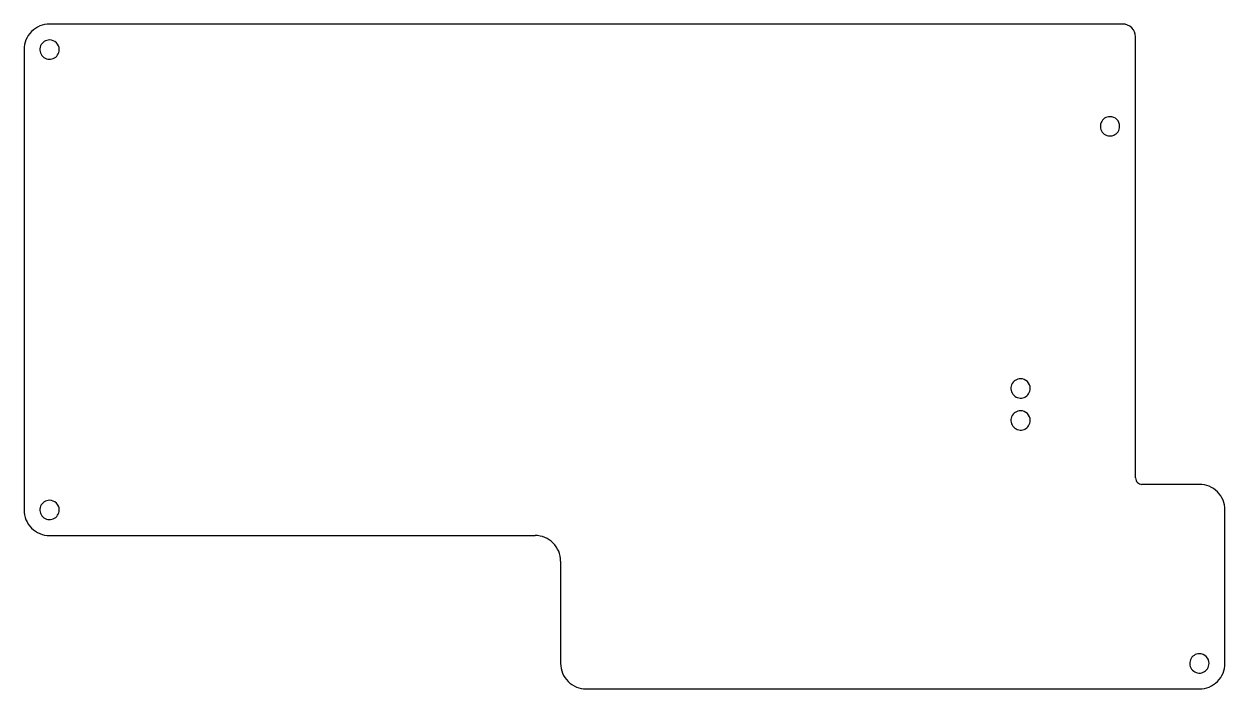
# Model space of a CAD drawing. Header units: millimetres. Extents: x 0 to 149, y 0 to 83.
import ezdxf

# ---------------------------------------------------------------- set-up
doc = ezdxf.new("R2010")
doc.units = ezdxf.units.MM
doc.layers.get('0').update_dxf_attribs({"linetype": 'CONTINUOUS'})

msp = doc.modelspace()

# ---------------------------------------------------------------- linework, layer by layer
at = {"color": 7}
for p, q in [((136.600003, 82.624997), (3.25, 82.624997)), ((3.25, 80.649995), (3.25, 80.649995)), ((138.187503, 26.268796), (138.187503, 81.037497)), ((0.075, 79.449997), (0.075, 22.299996)), ((135.012503, 71.124998), (135.012503, 71.124998)), ((123.900003, 38.581299), (123.900003, 38.581299)), ((123.900003, 34.612496), (123.900003, 34.612496)), ((146.125004, 25.474996), (138.981303, 25.474996)), ((3.25, 23.499993), (3.25, 23.499993)), ((149.300004, 3.249995), (149.300004, 22.299996)), ((3.25, 19.124995), (63.575002, 19.124995)), ((66.750002, 15.949995), (66.750002, 3.249995)), ((146.124994, 4.449995), (146.124994, 4.449995)), ((69.925002, 0.074995), (146.125004, 0.074995))]:
    msp.add_line(p, q, dxfattribs=at)
for points in [[(3.25, 82.624997), (2.407938, 82.624997), (1.600364, 82.290489), (1.004936, 81.695061)], [(137.722535, 82.160029), (137.424821, 82.457743), (137.021034, 82.624997), (136.600003, 82.624997)], [(138.187503, 81.037497), (138.187503, 81.458528), (138.020249, 81.862315), (137.722535, 82.160029)], [(1.004936, 81.695061), (0.409508, 81.099633), (0.075, 80.292059), (0.075, 79.449997)], [(3.25, 80.649995), (2.764645, 80.649995), (2.327082, 80.357624), (2.141345, 79.909215)], [(4.45, 79.449995), (4.45, 80.112737), (3.912742, 80.649995), (3.25, 80.649995)], [(2.141345, 79.909215), (1.955607, 79.460806), (2.058274, 78.944664), (2.401472, 78.601467)], [(3.70922, 78.341339), (4.157629, 78.527077), (4.45, 78.96464), (4.45, 79.449995)], [(2.401472, 78.601467), (2.74467, 78.258269), (3.260811, 78.155602), (3.70922, 78.341339)], [(133.903848, 70.384218), (133.718111, 69.935809), (133.820778, 69.419667), (134.163975, 69.07647)], [(135.012503, 71.124998), (134.527149, 71.124998), (134.089585, 70.832627), (133.903848, 70.384218)], [(135.861031, 70.773526), (135.635988, 70.99857), (135.330763, 71.124998), (135.012503, 71.124998)], [(136.212503, 69.924998), (136.212503, 70.243257), (136.086075, 70.548482), (135.861031, 70.773526)], [(134.163975, 69.07647), (134.507173, 68.733272), (135.023314, 68.630605), (135.471723, 68.816342)], [(135.471723, 68.816342), (135.920133, 69.002079), (136.212503, 69.439643), (136.212503, 69.924998)], [(122.791348, 37.840519), (122.60561, 37.39211), (122.708277, 36.875968), (123.051475, 36.532771)], [(123.900003, 38.581299), (123.414648, 38.581299), (122.977085, 38.288928), (122.791348, 37.840519)], [(125.100003, 37.381299), (125.100003, 38.044041), (124.562745, 38.581299), (123.900003, 38.581299)], [(124.359223, 36.272643), (124.807632, 36.458381), (125.100003, 36.895944), (125.100003, 37.381299)], [(123.051475, 36.532771), (123.394672, 36.189573), (123.910814, 36.086906), (124.359223, 36.272643)], [(123.900003, 34.612496), (123.414648, 34.612496), (122.977085, 34.320125), (122.791348, 33.871716)], [(125.100003, 33.412496), (125.100003, 34.075238), (124.562745, 34.612496), (123.900003, 34.612496)], [(122.791348, 33.871716), (122.60561, 33.423307), (122.708277, 32.907165), (123.051475, 32.563968)], [(124.359223, 32.30384), (124.807632, 32.489578), (125.100003, 32.927141), (125.100003, 33.412496)], [(123.051475, 32.563968), (123.394672, 32.22077), (123.910814, 32.118103), (124.359223, 32.30384)], [(138.187503, 26.268796), (138.187503, 26.058267), (138.271136, 25.856361), (138.420002, 25.707494)], [(138.420002, 25.707494), (138.568868, 25.558628), (138.770775, 25.474996), (138.981303, 25.474996)], [(148.370068, 24.54506), (147.77464, 25.140488), (146.967066, 25.474996), (146.125004, 25.474996)], [(149.300004, 22.299996), (149.300004, 23.142058), (148.965496, 23.949632), (148.370068, 24.54506)], [(2.141345, 22.759213), (1.955607, 22.310803), (2.058274, 21.794662), (2.401472, 21.451464)], [(3.25, 23.499993), (2.764645, 23.499993), (2.327082, 23.207622), (2.141345, 22.759213)], [(4.45, 22.299993), (4.45, 22.962734), (3.912742, 23.499993), (3.25, 23.499993)], [(0.075, 22.299996), (0.075, 21.457933), (0.409508, 20.650359), (1.004936, 20.054931)], [(2.401472, 21.451464), (2.74467, 21.108267), (3.260811, 21.0056), (3.70922, 21.191337)], [(3.70922, 21.191337), (4.157629, 21.377074), (4.45, 21.814638), (4.45, 22.299993)], [(1.004936, 20.054931), (1.600364, 19.459503), (2.407938, 19.124995), (3.25, 19.124995)], [(65.820066, 18.195059), (65.224638, 18.790487), (64.417064, 19.124995), (63.575002, 19.124995)], [(66.750002, 15.949995), (66.750002, 16.792058), (66.415494, 17.599631), (65.820066, 18.195059)], [(66.750002, 3.249995), (66.750002, 2.407933), (67.08451, 1.600359), (67.679938, 1.004931)], [(145.016338, 3.709215), (144.830601, 3.260806), (144.933268, 2.744665), (145.276465, 2.401467)], [(146.124994, 4.449995), (145.639639, 4.449995), (145.202075, 4.157624), (145.016338, 3.709215)], [(146.973522, 4.098523), (146.748478, 4.323567), (146.443253, 4.449995), (146.124994, 4.449995)], [(146.584214, 2.14134), (147.032623, 2.327077), (147.324994, 2.76464), (147.324994, 3.249995)], [(147.324994, 3.249995), (147.324994, 3.568255), (147.198565, 3.87348), (146.973522, 4.098523)], [(148.370068, 1.004931), (148.965496, 1.600359), (149.300004, 2.407933), (149.300004, 3.249995)], [(145.276465, 2.401467), (145.619663, 2.058269), (146.135804, 1.955602), (146.584214, 2.14134)], [(67.679938, 1.004931), (68.275366, 0.409503), (69.082939, 0.074995), (69.925002, 0.074995)], [(146.125004, 0.074995), (146.967066, 0.074995), (147.77464, 0.409503), (148.370068, 1.004931)]]:
    msp.add_open_spline(points, degree=3, dxfattribs=at)

doc.saveas('drawing.dxf')
